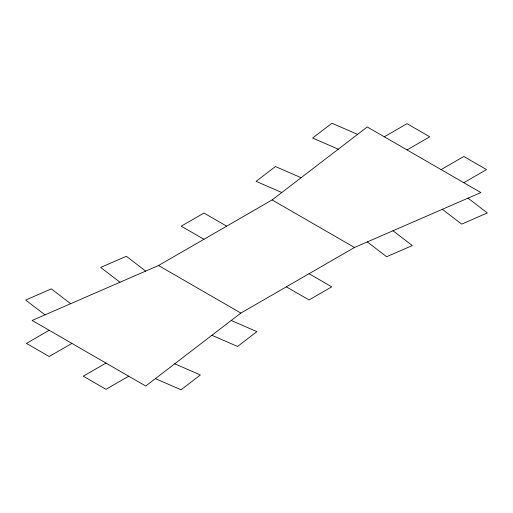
<?xml version="1.0" encoding="UTF-8"?>
<svg xmlns="http://www.w3.org/2000/svg" width="513" height="513" viewBox="0 0 513 513"><rect width="100%" height="100%" fill="white"/><g stroke="black" fill="none" stroke-linecap="round" stroke-linejoin="round"><path stroke-width="0.77" d="M272.121 199.929L367.263 126.968L480.861 192.555L354.483 247.484L240.879 313.071L145.737 386.032L32.139 320.445L158.517 265.516L272.121 199.929L354.483 247.484M49.177 330.282L26.458 343.402L49.177 356.522L71.897 343.402M384.301 136.804L407.021 123.684L429.74 136.804L407.021 149.924M105.979 363.076L83.26 376.196L105.979 389.316L128.699 376.196M441.103 169.598L463.823 156.478L486.542 169.598L463.823 182.718M357.599 134.374L331.93 123.223L312.603 138.042L338.272 149.2M301.105 177.703L275.436 166.545L256.115 181.365L281.784 192.522M231.216 320.478L256.885 331.635L237.564 346.455L211.895 335.297M174.728 363.8L200.397 374.958L181.07 389.777L155.401 378.626M226.682 226.169L203.962 213.049L181.243 226.169L203.962 239.282M309.038 273.718L331.757 286.831L309.038 299.951L286.318 286.831M158.517 265.516L240.879 313.071M468.023 198.133L487.35 212.953L461.681 224.11L442.353 209.291M392.984 230.747L412.311 245.567L386.642 256.724L367.314 241.905M145.686 271.095L126.358 256.276L100.689 267.433L120.016 282.253M70.647 303.709L51.319 288.89L25.65 300.047L44.977 314.867"/></g></svg>
